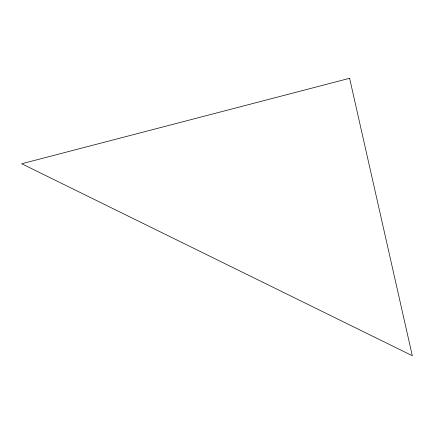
<?xml version="1.0" encoding="UTF-8"?>
<svg xmlns="http://www.w3.org/2000/svg" width="434" height="434" viewBox="0 0 434 434"><rect width="100%" height="100%" fill="white"/><g stroke="black" fill="none" stroke-linecap="round" stroke-linejoin="round"><path stroke-width="0.65" d="M349.614 78.294L21.7 163.759L412.3 355.706L349.614 78.294"/></g></svg>
